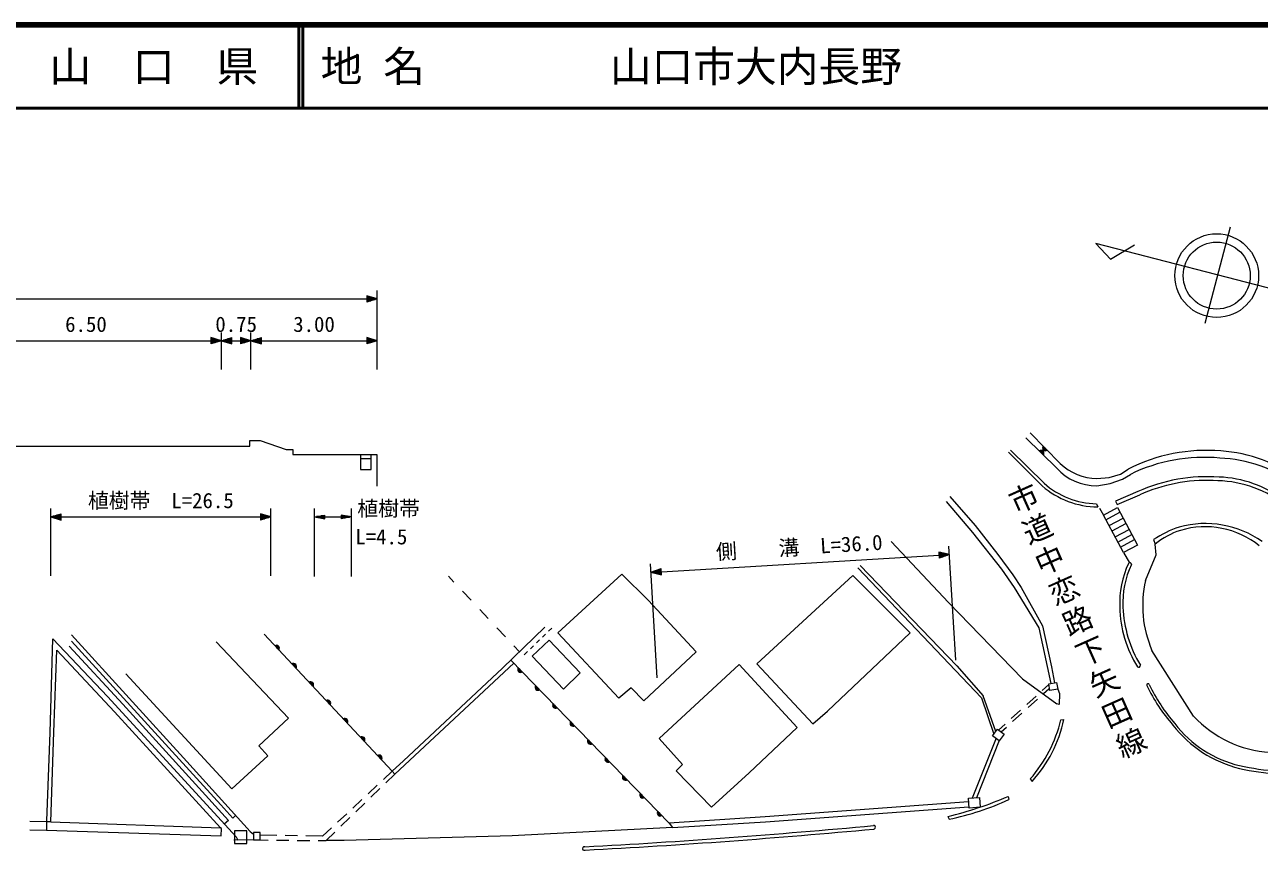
# Model space of a CAD drawing. Units: millimetres, scale not verified. Extents: x 40000 to 680000, y 20000 to 380000.
# Drawn here: x 334916 to 482838, y 281079 to 380000 of the extents above; entities that cross this region are included whole.
import ezdxf
from ezdxf.enums import TextEntityAlignment as Align

# ---------------------------------------------------------------- set-up
doc = ezdxf.new("R2010")
doc.units = ezdxf.units.MM
doc.header["$LTSCALE"] = 1000
for name, color, linetype, lineweight in [('M-BGD', 7, 'Continuous', 13), ('M-BMK-ROW', 30, 'Continuous', 13), ('M-BMK-SRVR', 3, 'Continuous', 13), ('M-STR-HTXT', 7, 'Continuous', 13), ('M-STR-STRD', 7, 'Continuous', 13), ('M-TTL', 2, 'Continuous', 140), ('M-TTL-LINE', 7, 'Continuous', 50)]:
    doc.layers.add(name, color=color, linetype=linetype, lineweight=lineweight)
doc.layers.add('M-BGD-HTXT', color=7, linetype='Continuous')
doc.layers.add('M-TTL-TXT', color=7, linetype='Continuous')
doc.styles.add('ＭＳ ゴシック', font='')
doc.styles.get('ＭＳ ゴシック').set_extended_font_data('MS Gothic')

msp = doc.modelspace()

# ---------------------------------------------------------------- linework, layer by layer
at = {"layer": 'M-BGD'}
for p, q in [((377139, 338706), (377139, 348140)), ((326036, 347140), (358478, 347140)), ((358478, 347140), (362027, 347140)), ((362027, 347140), (375889, 347140)), ((377139, 347140), (375889, 347515)), ((375889, 347515), (375889, 346765)), ((376139, 347440), (375889, 347440)), ((375889, 347365), (376389, 347365)), ((376639, 347290), (375889, 347290)), ((375889, 347215), (376889, 347215)), ((377139, 347140), (375889, 346765)), ((377139, 347140), (375889, 347140)), ((375889, 347065), (376889, 347065)), ((376639, 346990), (375889, 346990)), ((375889, 346915), (376389, 346915)), ((376139, 346840), (375889, 346840)), ((327286, 342140), (357228, 342140)), ((358478, 342140), (357228, 342515)), ((357228, 342515), (357228, 341765)), ((357478, 342440), (357228, 342440)), ((357228, 342365), (357728, 342365)), ((357978, 342290), (357228, 342290)), ((357228, 342215), (358228, 342215)), ((358478, 342140), (357228, 341765)), ((358478, 342140), (357228, 342140)), ((357228, 342065), (358228, 342065)), ((357978, 341990), (357228, 341990)), ((357228, 341915), (357728, 341915)), ((357478, 341840), (357228, 341840)), ((358478, 338706), (358478, 343140)), ((358478, 342140), (359728, 342515)), ((358478, 342140), (359728, 341765)), ((358478, 342140), (359728, 342140)), ((359728, 342215), (358728, 342215)), ((359728, 342065), (358728, 342065)), ((358978, 342290), (359728, 342290)), ((358978, 341990), (359728, 341990)), ((359728, 342365), (359228, 342365)), ((359728, 341915), (359228, 341915)), ((359478, 342440), (359728, 342440)), ((359478, 341840), (359728, 341840)), ((359728, 341765), (359728, 342515)), ((359728, 342140), (360777, 342140)), ((362027, 342140), (360777, 342515)), ((360777, 342515), (360777, 341765)), ((361027, 342440), (360777, 342440)), ((360777, 342365), (361277, 342365)), ((361527, 342290), (360777, 342290)), ((360777, 342215), (361777, 342215)), ((362027, 342140), (360777, 341765)), ((362027, 342140), (360777, 342140)), ((360777, 342065), (361777, 342065)), ((361527, 341990), (360777, 341990)), ((360777, 341915), (361277, 341915)), ((361027, 341840), (360777, 341840)), ((362027, 338706), (362027, 343140)), ((362027, 342140), (363277, 342515)), ((362027, 342140), (363277, 341765)), ((362027, 342140), (363277, 342140)), ((363277, 342215), (362277, 342215)), ((363277, 342065), (362277, 342065)), ((362527, 342290), (363277, 342290)), ((362527, 341990), (363277, 341990)), ((363277, 342365), (362777, 342365)), ((363277, 341915), (362777, 341915)), ((363027, 342440), (363277, 342440)), ((363027, 341840), (363277, 341840)), ((363277, 341765), (363277, 342515)), ((363277, 342140), (375889, 342140)), ((377139, 342140), (375889, 342515)), ((375889, 342515), (375889, 341765)), ((376139, 342440), (375889, 342440)), ((375889, 342365), (376389, 342365)), ((376639, 342290), (375889, 342290)), ((375889, 342215), (376889, 342215)), ((377139, 342140), (375889, 341765)), ((377139, 342140), (375889, 342140)), ((375889, 342065), (376889, 342065)), ((376639, 341990), (375889, 341990)), ((375889, 341915), (376389, 341915)), ((376139, 341840), (375889, 341840)), ((361907, 329483), (361907, 330174)), ((361907, 330174), (363145, 330174)), ((363145, 330174), (366233, 329102)), ((458569, 326872), (454877, 330486)), ((455379, 331092), (458989, 327440)), ((324832, 329483), (361907, 329483)), ((366233, 329102), (367027, 329102)), ((367027, 329102), (367027, 328511)), ((367027, 328511), (377102, 328511)), ((375153, 328511), (375153, 326695)), ((376418, 326695), (376418, 328511)), ((377102, 328511), (377102, 324721)), ((376418, 327985), (375153, 327985)), ((375153, 326695), (376418, 326695)), ((463386, 325623), (464848, 325733)), ((464848, 325733), (466206, 326162)), ((464981, 325010), (466442, 325556)), ((466206, 326162), (467113, 326754)), ((466442, 325556), (467396, 326124)), ((463367, 324764), (464981, 325010)), ((445331, 322891), (448463, 319165)), ((445754, 323483), (448802, 320012)), ((463704, 322060), (464169, 321244)), ((464169, 321244), (465834, 322137)), ((466570, 316766), (464169, 321244)), ((464465, 320692), (466130, 321585)), ((465834, 322137), (468236, 317659)), ((448802, 320012), (451511, 316541)), ((464844, 319985), (466509, 320878)), ((465189, 319343), (466854, 320236)), ((465567, 318637), (467232, 319530)), ((438727, 318065), (445585, 310783)), ((448463, 319165), (451935, 314763)), ((465899, 318018), (467564, 318911)), ((466226, 317408), (467891, 318301)), ((470177, 318306), (470359, 317776)), ((468236, 317659), (466570, 316766)), ((466570, 316766), (467271, 315542)), ((470477, 316487), (470359, 317776)), ((435001, 315186), (446601, 303163)), ((451511, 316541), (453289, 314085)), ((469207, 313408), (470477, 316487)), ((386351, 313221), (385699, 313917)), ((398790, 307120), (406468, 314170)), ((406468, 314170), (409601, 311037)), ((434155, 314001), (422640, 303417)), ((441024, 307131), (434155, 314001)), ((434747, 314932), (449564, 299353)), ((451935, 314763), (453459, 312561)), ((453289, 314085), (454305, 312561)), ((388403, 311033), (387377, 312127)), ((453459, 312561), (456422, 307735)), ((454305, 312561), (456845, 307989)), ((409601, 311037), (415358, 304845)), ((445585, 310783), (454475, 301639)), ((390455, 308844), (389429, 309939)), ((392507, 306656), (391481, 307750)), ((392160, 302909), (397240, 307820)), ((398056, 307707), (397662, 307324)), ((456422, 307735), (457874, 301074)), ((456845, 307989), (457946, 303079)), ((337976, 295210), (338284, 306415)), ((338284, 306415), (344831, 299523)), ((340513, 306889), (354350, 291710)), ((378949, 290544), (363589, 306969)), ((397735, 306251), (395719, 304326)), ((396587, 306278), (396229, 305929)), ((397304, 306975), (396946, 306626)), ((401484, 302325), (397735, 306251)), ((406112, 299294), (398790, 307120)), ((431107, 297745), (441024, 307131)), ((338391, 295245), (338747, 305041)), ((338747, 305041), (345678, 297660)), ((340259, 305534), (346694, 298591)), ((340513, 306127), (358401, 286532)), ((366506, 296898), (357870, 306042)), ((394184, 304866), (393532, 305561)), ((395154, 304883), (394760, 304499)), ((395871, 305580), (395512, 305231)), ((415358, 304845), (409115, 298993)), ((474964, 297152), (469975, 305036)), ((379256, 290210), (393526, 303507)), ((393164, 303880), (412151, 284338)), ((395719, 304326), (399468, 300400)), ((410942, 294469), (420523, 303333)), ((420523, 303333), (427464, 295785)), ((422640, 303417), (429329, 296221)), ((347033, 302232), (359715, 288429)), ((380307, 291818), (392160, 302909)), ((399468, 300400), (401484, 302325)), ((446601, 303163), (449733, 299607)), ((457946, 303079), (458283, 301139)), ((407569, 300539), (406112, 299294)), ((409115, 298993), (407569, 300539)), ((454475, 301639), (458563, 298642)), ((456830, 300222), (457618, 300933)), ((456989, 299850), (457618, 300418)), ((457602, 301031), (458553, 301182)), ((457731, 300218), (457602, 301031)), ((458682, 300369), (457731, 300218)), ((458553, 301182), (458682, 300369)), ((458682, 300369), (458888, 299883)), ((344831, 299523), (360241, 282674)), ((449564, 299353), (451034, 295007)), ((451263, 295324), (449733, 299607)), ((454975, 298546), (456088, 299551)), ((455133, 298174), (456246, 299179)), ((458888, 299883), (458849, 298535)), ((345678, 297660), (358378, 283775)), ((346694, 298591), (359334, 284645)), ((429329, 296221), (431107, 297745)), ((453120, 296870), (454233, 297876)), ((453278, 296499), (454391, 297504)), ((458849, 298535), (458563, 298642)), ((362950, 293596), (366506, 296898)), ((451590, 295489), (452378, 296200)), ((337550, 284621), (337976, 295210)), ((338056, 284473), (338391, 295245)), ((413734, 291343), (410942, 294469)), ((427464, 295785), (421709, 290379)), ((451291, 294499), (448418, 287346)), ((450881, 294796), (451454, 295587)), ((451688, 294212), (450881, 294796)), ((451454, 295587), (452261, 295004)), ((452261, 295004), (451688, 294212)), ((451906, 295260), (452536, 295828)), ((364051, 292411), (362950, 293596)), ((451683, 294216), (448937, 287380)), ((354350, 291710), (361934, 283351)), ((359715, 288429), (364051, 292411)), ((378949, 290544), (380307, 291818)), ((378949, 290544), (377887, 289554)), ((378191, 289179), (379256, 290210)), ((378949, 290544), (379256, 290210)), ((412979, 290615), (413734, 291343)), ((417217, 286264), (412979, 290615)), ((421709, 290379), (417217, 286264)), ((377155, 288872), (376058, 287850)), ((376395, 287440), (377472, 288483)), ((375326, 287168), (374229, 286146)), ((447980, 287317), (449318, 287405)), ((448058, 286140), (447980, 287317)), ((449318, 287405), (449396, 286229)), ((358401, 286532), (359858, 284936)), ((374598, 285701), (375676, 286744)), ((448008, 286888), (423614, 285074)), ((423680, 284484), (448048, 286280)), ((449396, 286229), (448058, 286140)), ((337534, 284483), (335543, 284543)), ((337534, 284483), (337514, 283481)), ((337534, 284483), (337550, 284621)), ((338056, 284473), (337534, 284483)), ((338056, 284473), (358378, 283775)), ((359334, 284645), (358827, 284220)), ((359858, 284936), (360186, 285255)), ((373497, 285464), (372399, 284441)), ((372802, 283962), (373880, 285005)), ((423614, 285074), (412151, 284338)), ((412151, 284338), (412535, 283817)), ((412535, 283817), (423680, 284484)), ((335519, 283546), (337514, 283481)), ((337514, 283481), (358474, 282822)), ((358494, 283693), (358378, 283775)), ((358474, 282822), (358494, 283693)), ((360241, 282674), (360435, 282286)), ((361934, 283351), (362330, 283005)), ((363127, 283232), (362330, 283232)), ((362330, 283232), (362330, 282317)), ((363127, 282317), (363127, 283232)), ((365117, 282849), (363127, 282878)), ((367616, 282813), (366116, 282835)), ((370606, 282770), (368616, 282799)), ((371668, 283760), (370606, 282770)), ((371019, 282235), (372084, 283266)), ((393315, 282801), (373211, 282248)), ((412535, 283817), (393315, 282801)), ((362330, 282317), (359958, 282278)), ((362330, 282317), (363127, 282317)), ((363127, 282317), (364073, 282307)), ((365073, 282297), (366573, 282282)), ((367573, 282271), (369073, 282256)), ((370073, 282245), (371019, 282235)), ((373211, 282248), (371019, 282235))]:
    msp.add_line(p, q, dxfattribs=at)
for centre, radius, start, end in [((456685, 328640), 354, 324.40186, 126.80703), ((456685, 328640), 283, 326.62589, 124.583), ((456685, 328640), 212, 330.37222, 120.83667), ((456685, 328640), 142, 338.08395, 113.12494), ((456685, 328640), 100, 348.40161, 102.80728), ((456685, 328640), 100, 348.40161, 102.80728), ((457223, 329304), 354, 143.46957, 305.87474), ((457223, 329304), 283, 145.69361, 303.65071), ((457223, 329304), 212, 149.43993, 299.90438), ((457223, 329304), 142, 157.15166, 292.19265), ((457223, 329304), 100, 167.46932, 281.87499), ((457223, 329304), 100, 167.46932, 281.87499), ((476486, 308316), 20683, 85.14429, 116.94547), ((477076, 311481), 17483, 52.6333, 86.19323), ((463495, 332113), 6491, 226.04329, 269.0444), ((476207, 308092), 20070, 84.58765, 116.04398), ((477433, 311586), 16500, 53.42937, 87.68131), ((463292, 331108), 6344, 221.89618, 270.68224), ((477868, 306518), 14076, 109.13967, 123.12387), ((476361, 308358), 11871, 54.91734, 105.17811), ((476353, 309513), 10332, 51.12241, 106.70965), ((476180, 310611), 9232, 107.63936, 129.09189), ((482331, 310391), 13466, 167.05228, 203.4293), ((365082, 305293), 354, 321.87842, 124.2836), ((365082, 305293), 283, 324.10246, 122.05956), ((365082, 305293), 212, 327.84879, 118.31324), ((365082, 305293), 142, 335.56052, 110.60151), ((365082, 305293), 100, 345.87818, 100.28385), ((365082, 305293), 100, 345.87818, 100.28385), ((367131, 303102), 354, 321.87842, 124.2836), ((367131, 303102), 283, 324.10246, 122.05956), ((367131, 303102), 212, 327.84879, 118.31324), ((367131, 303102), 142, 335.56052, 110.60151), ((367131, 303102), 100, 345.87818, 100.28385), ((367131, 303102), 100, 345.87818, 100.28385), ((394334, 302754), 354, 142.97243, 305.37761), ((394334, 302754), 283, 145.19647, 303.15357), ((394334, 302754), 212, 148.9428, 299.40725), ((394334, 302754), 142, 156.65453, 291.69552), ((394334, 302754), 100, 166.97219, 281.37785), ((394334, 302754), 100, 166.97219, 281.37785), ((369180, 300911), 354, 321.87842, 124.2836), ((369180, 300911), 283, 324.10246, 122.05956), ((369180, 300911), 212, 327.84879, 118.31324), ((369180, 300911), 142, 335.56052, 110.60151), ((369180, 300911), 100, 345.87818, 100.28385), ((369180, 300911), 100, 345.87818, 100.28385), ((396425, 300602), 354, 142.97243, 305.37761), ((396425, 300602), 283, 145.19647, 303.15357), ((396425, 300602), 212, 148.9428, 299.40725), ((396425, 300602), 142, 156.65453, 291.69552), ((396425, 300602), 100, 166.97219, 281.37785), ((396425, 300602), 100, 166.97219, 281.37785), ((371229, 298719), 354, 321.87842, 124.2836), ((371229, 298719), 283, 324.10246, 122.05956), ((371229, 298719), 212, 327.84879, 118.31324), ((371229, 298719), 142, 335.56052, 110.60151), ((371229, 298719), 100, 345.87818, 100.28385), ((371229, 298719), 100, 345.87818, 100.28385), ((398515, 298450), 354, 142.97243, 305.37761), ((398515, 298450), 283, 145.19647, 303.15357), ((398515, 298450), 212, 148.9428, 299.40725), ((398515, 298450), 142, 156.65453, 291.69552), ((398515, 298450), 100, 166.97219, 281.37785), ((398515, 298450), 100, 166.97219, 281.37785), ((373278, 296528), 354, 321.87842, 124.2836), ((373278, 296528), 283, 324.10246, 122.05956), ((373278, 296528), 212, 327.84879, 118.31324), ((373278, 296528), 142, 335.56052, 110.60151), ((373278, 296528), 100, 345.87818, 100.28385), ((373278, 296528), 100, 345.87818, 100.28385), ((400606, 296299), 354, 142.97243, 305.37761), ((400606, 296299), 283, 145.19647, 303.15357), ((400606, 296299), 212, 148.9428, 299.40725), ((400606, 296299), 142, 156.65453, 291.69552), ((400606, 296299), 100, 166.97219, 281.37785), ((400606, 296299), 100, 166.97219, 281.37785), ((484918, 306389), 13579, 222.86244, 266.58212), ((375327, 294337), 354, 321.87842, 124.2836), ((375327, 294337), 283, 324.10246, 122.05956), ((375327, 294337), 212, 327.84879, 118.31324), ((375327, 294337), 142, 335.56052, 110.60151), ((375327, 294337), 100, 345.87818, 100.28385), ((375327, 294337), 100, 345.87818, 100.28385), ((402696, 294147), 354, 142.97243, 305.37761), ((402696, 294147), 283, 145.19647, 303.15357), ((402696, 294147), 212, 148.9428, 299.40725), ((402696, 294147), 142, 156.65453, 291.69552), ((402696, 294147), 100, 166.97219, 281.37785), ((402696, 294147), 100, 166.97219, 281.37785), ((377377, 292146), 354, 321.87842, 124.2836), ((377377, 292146), 283, 324.10246, 122.05956), ((377377, 292146), 212, 327.84879, 118.31324), ((377377, 292146), 142, 335.56052, 110.60151), ((377377, 292146), 100, 345.87818, 100.28385), ((377377, 292146), 100, 345.87818, 100.28385), ((404787, 291995), 354, 142.97243, 305.37761), ((404787, 291995), 283, 145.19647, 303.15357), ((404787, 291995), 212, 148.9428, 299.40725), ((404787, 291995), 142, 156.65453, 291.69552), ((404787, 291995), 100, 166.97219, 281.37785), ((404787, 291995), 100, 166.97219, 281.37785), ((406877, 289844), 354, 142.97243, 305.37761), ((406877, 289844), 283, 145.19647, 303.15357), ((406877, 289844), 212, 148.9428, 299.40725), ((406877, 289844), 142, 156.65453, 291.69552), ((406877, 289844), 100, 166.97219, 281.37785), ((406877, 289844), 100, 166.97219, 281.37785), ((408968, 287692), 354, 142.97243, 305.37761), ((408968, 287692), 283, 145.19647, 303.15357), ((408968, 287692), 212, 148.9428, 299.40725), ((408968, 287692), 142, 156.65453, 291.69552), ((408968, 287692), 100, 166.97219, 281.37785), ((408968, 287692), 100, 166.97219, 281.37785), ((411058, 285540), 354, 142.97243, 305.37761), ((411058, 285540), 283, 145.19647, 303.15357), ((411058, 285540), 212, 148.9428, 299.40725), ((411058, 285540), 142, 156.65453, 291.69552), ((411058, 285540), 100, 166.97219, 281.37785), ((411058, 285540), 100, 166.97219, 281.37785)]:
    msp.add_arc(centre, radius, start, end, dxfattribs=at)
at = {"layer": 'M-BMK-ROW'}
for p, q in [((361547, 283410), (360047, 283410)), ((360047, 283410), (360047, 281910)), ((361547, 281910), (361547, 283410)), ((360047, 281910), (361547, 281910))]:
    msp.add_line(p, q, dxfattribs=at)
at = {"layer": 'M-BMK-SRVR'}
for p, q in [((476332, 344229), (479369, 355785)), ((463264, 353799), (465025, 351887)), ((487462, 347518), (463264, 353799)), ((465025, 351887), (467899, 353616))]:
    msp.add_line(p, q, dxfattribs=at)
for radius in [5016, 4013]:
    msp.add_circle((477732, 349933), radius, dxfattribs=at)
at = {"layer": 'M-STR-HTXT'}
for p, q in [((338032, 313982), (338032, 322022)), ((338032, 321022), (339282, 321397)), ((338032, 321022), (339282, 320647)), ((338032, 321022), (339282, 321022)), ((339282, 321097), (338282, 321097)), ((338532, 321172), (339282, 321172)), ((339282, 321247), (338782, 321247)), ((339032, 321322), (339282, 321322)), ((339282, 320647), (339282, 321397)), ((339282, 321022), (363164, 321022)), ((364414, 321022), (363164, 321397)), ((363164, 321397), (363164, 320647)), ((363414, 321322), (363164, 321322)), ((363164, 321247), (363664, 321247)), ((363914, 321172), (363164, 321172)), ((363164, 321097), (364164, 321097)), ((364414, 321022), (363164, 320647)), ((364414, 321022), (363164, 321022)), ((364414, 313982), (364414, 322022)), ((369637, 313893), (369637, 322022)), ((369637, 321022), (370887, 321230)), ((369637, 321022), (370887, 320813)), ((369637, 321022), (370887, 321022)), ((370887, 321063), (369887, 321063)), ((370137, 321105), (370887, 321105)), ((370887, 321147), (370387, 321147)), ((370637, 321188), (370887, 321188)), ((370887, 320813), (370887, 321230)), ((370887, 321022), (372814, 321022)), ((374064, 321022), (372814, 321230)), ((372814, 321230), (372814, 320813)), ((373064, 321188), (372814, 321188)), ((372814, 321147), (373314, 321147)), ((373564, 321105), (372814, 321105)), ((372814, 321063), (373814, 321063)), ((374064, 321022), (372814, 320813)), ((374064, 321022), (372814, 321022)), ((374064, 313893), (374064, 322022)), ((339282, 320947), (338282, 320947)), ((338532, 320872), (339282, 320872)), ((339282, 320797), (338782, 320797)), ((339032, 320722), (339282, 320722)), ((363164, 320947), (364164, 320947)), ((363914, 320872), (363164, 320872)), ((363164, 320797), (363664, 320797)), ((363414, 320722), (363164, 320722)), ((370887, 320980), (369887, 320980)), ((370137, 320938), (370887, 320938)), ((370887, 320897), (370387, 320897)), ((370637, 320855), (370887, 320855)), ((372814, 320980), (373814, 320980)), ((373564, 320938), (372814, 320938)), ((372814, 320897), (373314, 320897)), ((373064, 320855), (372814, 320855)), ((445715, 316512), (444445, 316812)), ((444445, 316812), (444490, 316063)), ((444699, 316752), (444450, 316737)), ((444454, 316662), (444953, 316692)), ((445207, 316632), (444459, 316588)), ((444463, 316513), (445461, 316572)), ((446468, 303852), (445656, 317510)), ((410702, 301727), (409891, 315385)), ((411198, 314461), (444468, 316438)), ((445715, 316512), (444468, 316438)), ((444472, 316363), (445470, 316422)), ((445225, 316333), (444477, 316288)), ((444481, 316213), (444980, 316243)), ((444735, 316153), (444485, 316138)), ((445715, 316512), (444490, 316063)), ((409950, 314387), (411175, 314836)), ((409950, 314387), (411198, 314461)), ((409950, 314387), (411220, 314087)), ((411193, 314536), (410195, 314477)), ((411202, 314386), (410204, 314327)), ((410440, 314567), (411189, 314611)), ((410458, 314267), (411207, 314312)), ((411184, 314686), (410685, 314656)), ((411211, 314237), (410712, 314207)), ((410930, 314746), (411180, 314761)), ((410966, 314147), (411215, 314162)), ((411220, 314087), (411175, 314836))]:
    msp.add_line(p, q, dxfattribs=at)
at = {"layer": 'M-STR-STRD'}
for p, q in [((456814, 324741), (452779, 328783)), ((457045, 325075), (453025, 329029)), ((468299, 324072), (465591, 322903)), ((463318, 322595), (463476, 322221)), ((465591, 322903), (465788, 322529)), ((465788, 322529), (468504, 323671)), ((459075, 296721), (459429, 296765)), ((455399, 289636), (455606, 289341)), ((452759, 287545), (452833, 287162)), ((445526, 285139), (445674, 284800))]:
    msp.add_line(p, q, dxfattribs=at)
for centre, radius, start, end in [((476650, 305294), 20551, 86.15926, 113.97571), ((477592, 312416), 13390, 52.08453, 88.14106), ((463577, 332557), 10336, 229.13322, 269.43967), ((463538, 332325), 9733, 228.15481, 268.708), ((476451, 306139), 19250, 87.41684, 114.38386), ((477459, 311507), 13862, 53.87585, 90.5819), ((477391, 310690), 11280, 154.97439, 182.52923), ((477391, 310690), 10908, 154.97439, 182.52923), ((467331, 315365), 187, 340.9679, 148.98087), ((480385, 310522), 14267, 181.32612, 211.59391), ((481049, 310818), 14568, 182.39792, 211.21772), ((468367, 303231), 227, 233.85966, 9.32816), ((469499, 300893), 151, 22.30282, 208.77607), ((488199, 309818), 20872, 205.53944, 221.1943), ((488199, 309818), 20570, 205.53944, 221.1943), ((442556, 300794), 17014, 319.01584, 346.1481), ((444177, 299922), 15575, 317.20435, 348.30682), ((484047, 305116), 14673, 218.05384, 255.87878), ((483640, 304565), 13712, 217.21953, 256.65728), ((487960, 325370), 35288, 257.74042, 272.81931), ((487978, 326450), 36017, 257.97634, 272.70632), ((435059, 328678), 44779, 283.51741, 293.28232), ((438569, 318367), 34310, 281.95046, 294.56467), ((354857, 1158152), 877918, 273.07904, 275.3424), ((436634, 283839), 212, 272.21538, 99.80264), ((357531, 1129394), 849458, 273.00469, 275.34378), ((401958, 281294), 215, 75.16098, 297.5194)]:
    msp.add_arc(centre, radius, start, end, dxfattribs=at)
at = {"layer": 'M-TTL'}
msp.add_line((680000, 380000), (40000, 380000), dxfattribs=at)
at = {"layer": 'M-TTL-LINE'}
for p, q in [((367750, 380000), (367750, 370000)), ((368250, 380000), (368250, 370000)), ((40000, 370000), (680000, 370000))]:
    msp.add_line(p, q, dxfattribs=at)

# ---------------------------------------------------------------- texts
at = {"layer": 'M-BGD', "style": 'ＭＳ ゴシック'}
for s, p in [('6.50', (342257, 342640)), ('0.75', (360253, 342640)), ('3.00', (369583, 342640))]:
    msp.add_text(s, height=1833, dxfattribs=at).set_placement(p, align=Align.BOTTOM_CENTER)
at = {"layer": 'M-BGD-HTXT', "style": 'ＭＳ ゴシック'}
for s, p in [('市', (455481, 321380)), ('道', (457086, 317717)), ('中', (458567, 313998)), ('恋', (460273, 310379)), ('路', (461904, 306726)), ('下', (463485, 303051)), ('矢', (465091, 299388)), ('田', (466597, 295680)), ('線', (468328, 292072))]:
    msp.add_text(s, height=2566, rotation=24, dxfattribs=at).set_placement(p, align=Align.BOTTOM_CENTER)
at = {"layer": 'M-STR-HTXT', "style": 'ＭＳ ゴシック'}
for s, p in [('植樹帯  L=26.5', (351223, 321522)), ('植樹帯', (378513, 320577)), ('L=4.5', (377647, 317185))]:
    msp.add_text(s, height=1833, dxfattribs=at).set_placement(p, align=Align.BOTTOM_CENTER)
msp.add_text('側\u3000\u3000溝  L=36.0', height=1833, rotation=3.4, dxfattribs=at).set_placement((427803, 315949), align=Align.BOTTOM_CENTER)
at = {"layer": 'M-TTL-TXT', "style": 'ＭＳ ゴシック'}
msp.add_text('山\u3000口\u3000県', height=3666, dxfattribs=at).set_placement((350375, 375000), align=Align.MIDDLE_CENTER)
for s, p in [('地 名', (370380, 375000)), ('山口市大内長野', (405024, 375000))]:
    msp.add_text(s, height=3666, dxfattribs=at).set_placement(p, align=Align.MIDDLE_LEFT)

doc.saveas('drawing.dxf')
